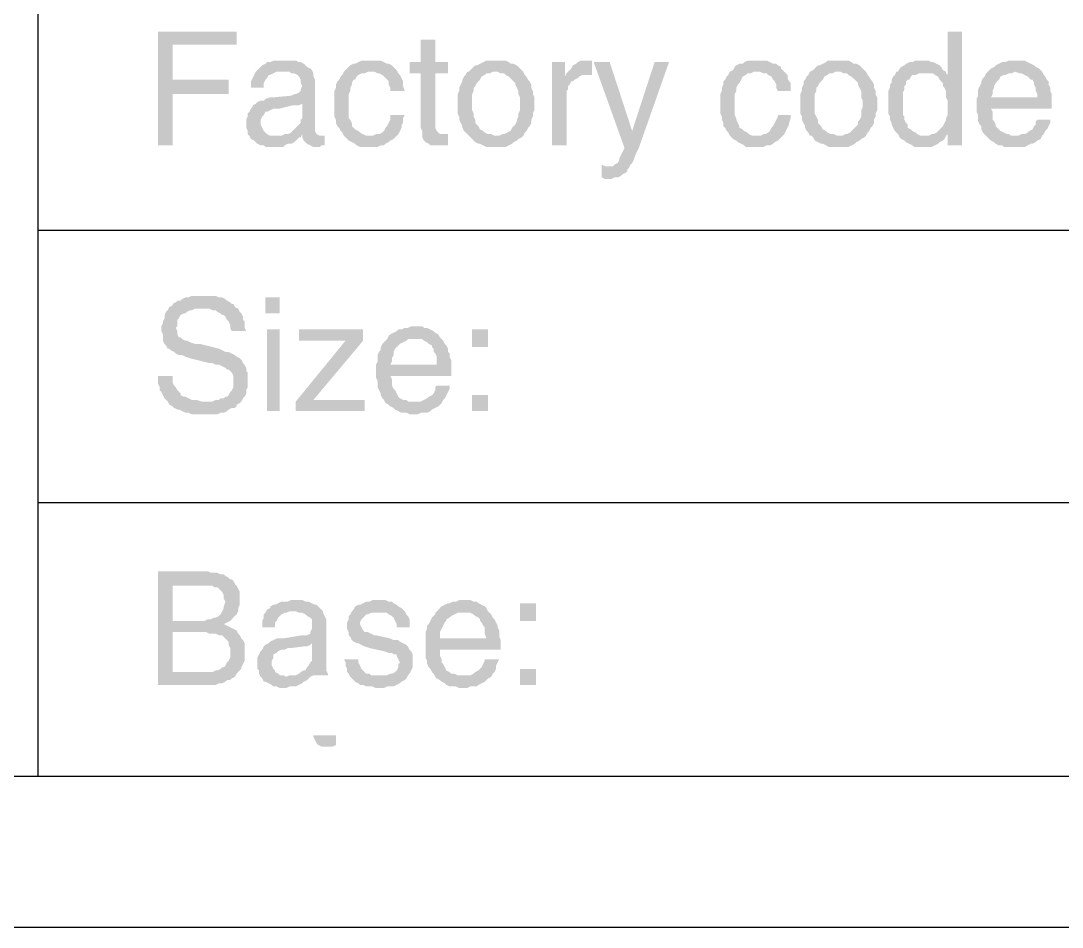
# Model space of a CAD drawing. Header units: inches. Extents: x 3613 to 8393, y -2205 to -794.
# Drawn here: x 3632.26 to 3661.61, y -1185.65 to -1160.09 of the extents above; entities that cross this region are included whole.
import ezdxf

# ---------------------------------------------------------------- set-up
doc = ezdxf.new("R2010")
doc.units = ezdxf.units.IN
doc.header["$MEASUREMENT"] = 0

msp = doc.modelspace()

# ---------------------------------------------------------------- hatches: boundary and pattern name
at = {"transparency": 33554559}
for points in [[(3638.342, -1160.4), (3636.13, -1160.4), (3636.13, -1163.604), (3636.536, -1163.604), (3636.536, -1162.16), (3638.116, -1162.16), (3638.116, -1161.754), (3636.536, -1161.754), (3636.536, -1160.761), (3638.342, -1160.761), (3638.342, -1160.581)], [(3643.938, -1160.626), (3643.532, -1160.626), (3643.532, -1161.258), (3643.216, -1161.258), (3643.216, -1161.573), (3643.532, -1161.573), (3643.532, -1163.108), (3643.577, -1163.198), (3643.577, -1163.379), (3643.622, -1163.469), (3643.667, -1163.514), (3643.667, -1163.514), (3643.757, -1163.559), (3643.803, -1163.604), (3644.299, -1163.604), (3644.299, -1163.288), (3644.073, -1163.288), (3644.028, -1163.243), (3643.983, -1163.198), (3643.938, -1163.108), (3643.938, -1161.573), (3644.299, -1161.573), (3644.299, -1161.258), (3643.938, -1161.258)], [(3658.786, -1160.4), (3658.38, -1160.4), (3658.38, -1161.619), (3658.019, -1161.619), (3658.109, -1161.664), (3658.155, -1161.754), (3658.2, -1161.799), (3658.245, -1161.844), (3658.245, -1161.935), (3658.29, -1161.98), (3658.335, -1162.07), (3658.335, -1162.25), (3658.38, -1162.341), (3658.38, -1162.747), (3658.335, -1162.837), (3658.335, -1162.882), (3658.29, -1162.973), (3658.245, -1163.063), (3658.2, -1163.108), (3658.2, -1163.108), (3658.109, -1163.198), (3658.064, -1163.243), (3657.974, -1163.288), (3658.38, -1163.288), (3658.38, -1163.604), (3658.786, -1163.604)], [(3639.696, -1161.212), (3639.38, -1161.212), (3639.289, -1161.258), (3639.199, -1161.258), (3639.154, -1161.303), (3639.064, -1161.348), (3639.019, -1161.393), (3638.973, -1161.438), (3638.928, -1161.483), (3638.883, -1161.528), (3638.838, -1161.619), (3638.793, -1161.709), (3638.748, -1161.799), (3638.748, -1161.98), (3639.109, -1161.98), (3639.109, -1161.844), (3639.154, -1161.754), (3639.199, -1161.709), (3639.244, -1161.619), (3639.289, -1161.619), (3639.38, -1161.573), (3639.47, -1161.528), (3639.65, -1161.528), (3640.463, -1161.483), (3640.418, -1161.438), (3640.327, -1161.393), (3640.282, -1161.348), (3640.237, -1161.303), (3640.147, -1161.258), (3640.102, -1161.258), (3640.011, -1161.212), (3639.786, -1161.212)], [(3642.133, -1161.212), (3641.862, -1161.212), (3641.772, -1161.258), (3641.681, -1161.303), (3641.636, -1161.303), (3641.546, -1161.348), (3641.501, -1161.393), (3641.411, -1161.483), (3641.365, -1161.528), (3642.223, -1161.528), (3642.313, -1161.573), (3642.358, -1161.573), (3642.449, -1161.619), (3642.494, -1161.664), (3642.584, -1161.754), (3642.629, -1161.799), (3642.629, -1161.889), (3642.674, -1161.98), (3642.674, -1162.07), (3643.08, -1162.07), (3643.035, -1161.935), (3643.035, -1161.799), (3642.99, -1161.709), (3642.945, -1161.619), (3642.9, -1161.573), (3642.855, -1161.483), (3642.81, -1161.438), (3642.765, -1161.393), (3642.719, -1161.348), (3642.629, -1161.303), (3642.584, -1161.303), (3642.494, -1161.258), (3642.403, -1161.212), (3642.223, -1161.212)], [(3645.653, -1161.212), (3645.382, -1161.212), (3645.292, -1161.258), (3645.202, -1161.303), (3645.111, -1161.348), (3645.066, -1161.348), (3644.976, -1161.438), (3644.931, -1161.483), (3644.886, -1161.528), (3644.841, -1161.528), (3644.795, -1161.619), (3644.75, -1161.664), (3644.705, -1161.754), (3644.705, -1161.799), (3644.66, -1161.889), (3644.615, -1161.98), (3644.615, -1162.07), (3644.57, -1162.16), (3644.57, -1162.431), (3644.57, -1162.702), (3644.615, -1162.792), (3644.615, -1162.882), (3644.66, -1162.973), (3644.705, -1163.063), (3644.705, -1163.108), (3644.75, -1163.198), (3644.795, -1163.243), (3644.886, -1163.334), (3645.653, -1163.334), (3645.608, -1163.334), (3645.518, -1163.288), (3645.427, -1163.288), (3645.337, -1163.243), (3645.292, -1163.198), (3645.202, -1163.153), (3645.157, -1163.063), (3645.111, -1163.018), (3645.066, -1162.973), (3645.066, -1162.882), (3645.021, -1162.792), (3645.021, -1162.702), (3644.976, -1162.611), (3644.976, -1162.16), (3645.021, -1162.07), (3645.021, -1161.98), (3645.066, -1161.935), (3645.111, -1161.844), (3645.157, -1161.799), (3645.202, -1161.754), (3645.247, -1161.664), (3645.337, -1161.619), (3645.382, -1161.573), (3645.472, -1161.573), (3645.563, -1161.528), (3646.42, -1161.528), (3646.375, -1161.483), (3646.285, -1161.393), (3646.24, -1161.348), (3646.149, -1161.303), (3646.059, -1161.303), (3646.014, -1161.258), (3645.924, -1161.212), (3645.743, -1161.212)], [(3648.271, -1161.212), (3648.045, -1161.212), (3647.955, -1161.258), (3647.91, -1161.303), (3647.819, -1161.348), (3647.774, -1161.438), (3647.729, -1161.483), (3647.684, -1161.528), (3647.639, -1161.573), (3648.271, -1161.619), (3648.361, -1161.619), (3648.361, -1161.212), (3648.361, -1161.212)], [(3653.01, -1161.212), (3652.739, -1161.212), (3652.648, -1161.258), (3652.603, -1161.303), (3652.513, -1161.303), (3652.423, -1161.348), (3652.378, -1161.393), (3652.333, -1161.483), (3652.242, -1161.528), (3653.1, -1161.528), (3653.19, -1161.573), (3653.28, -1161.573), (3653.325, -1161.619), (3653.416, -1161.664), (3653.461, -1161.754), (3653.506, -1161.799), (3653.551, -1161.889), (3653.551, -1161.98), (3653.596, -1162.07), (3653.957, -1162.07), (3653.957, -1161.844), (3653.912, -1161.799), (3653.867, -1161.709), (3653.867, -1161.619), (3653.822, -1161.573), (3653.732, -1161.483), (3653.686, -1161.438), (3653.686, -1161.393), (3653.596, -1161.348), (3653.551, -1161.303), (3653.461, -1161.303), (3653.371, -1161.258), (3653.28, -1161.212), (3653.1, -1161.212)], [(3655.311, -1161.212), (3654.995, -1161.212), (3654.95, -1161.258), (3654.86, -1161.303), (3654.77, -1161.348), (3654.725, -1161.348), (3654.634, -1161.438), (3654.589, -1161.483), (3654.499, -1161.528), (3654.499, -1161.528), (3654.454, -1161.619), (3654.409, -1161.664), (3654.363, -1161.754), (3654.318, -1161.799), (3654.318, -1161.889), (3654.273, -1161.98), (3654.273, -1162.07), (3654.228, -1162.16), (3654.228, -1162.431), (3654.228, -1162.702), (3654.273, -1162.792), (3654.273, -1162.882), (3654.318, -1162.973), (3654.363, -1163.063), (3654.363, -1163.108), (3654.409, -1163.198), (3654.454, -1163.243), (3654.499, -1163.334), (3655.311, -1163.334), (3655.266, -1163.334), (3655.176, -1163.288), (3655.086, -1163.288), (3654.995, -1163.243), (3654.95, -1163.198), (3654.86, -1163.153), (3654.815, -1163.063), (3654.77, -1163.018), (3654.725, -1162.973), (3654.725, -1162.882), (3654.679, -1162.792), (3654.634, -1162.702), (3654.634, -1162.16), (3654.679, -1162.07), (3654.679, -1161.98), (3654.725, -1161.935), (3654.77, -1161.844), (3654.815, -1161.799), (3654.86, -1161.754), (3654.905, -1161.664), (3654.995, -1161.619), (3655.04, -1161.573), (3655.131, -1161.573), (3655.221, -1161.528), (3656.078, -1161.528), (3656.033, -1161.483), (3655.943, -1161.393), (3655.898, -1161.348), (3655.808, -1161.303), (3655.717, -1161.303), (3655.672, -1161.258), (3655.582, -1161.212), (3655.402, -1161.212)], [(3657.658, -1161.212), (3657.478, -1161.212), (3657.387, -1161.258), (3657.297, -1161.258), (3657.207, -1161.303), (3657.162, -1161.348), (3657.071, -1161.393), (3657.026, -1161.438), (3656.981, -1161.528), (3656.936, -1161.528), (3657.748, -1161.573), (3657.974, -1161.573), (3658.019, -1161.619), (3658.38, -1161.619), (3658.335, -1161.573), (3658.335, -1161.528), (3658.245, -1161.483), (3658.2, -1161.393), (3658.155, -1161.348), (3658.064, -1161.303), (3657.974, -1161.258), (3657.929, -1161.258), (3657.839, -1161.212), (3657.748, -1161.212)], [(3660.321, -1161.212), (3660.095, -1161.212), (3660.005, -1161.258), (3659.915, -1161.258), (3659.824, -1161.303), (3659.734, -1161.348), (3659.689, -1161.393), (3659.599, -1161.438), (3659.554, -1161.483), (3659.509, -1161.528), (3660.276, -1161.528), (3660.411, -1161.573), (3660.456, -1161.573), (3660.547, -1161.619), (3660.637, -1161.664), (3660.682, -1161.709), (3660.727, -1161.754), (3660.772, -1161.754), (3660.817, -1161.844), (3660.817, -1161.889), (3660.863, -1161.98), (3660.863, -1162.07), (3660.908, -1162.16), (3660.908, -1162.25), (3659.599, -1162.25), (3659.193, -1162.296), (3659.193, -1162.657), (3659.238, -1162.747), (3659.238, -1162.927), (3659.283, -1163.018), (3659.328, -1163.063), (3659.328, -1163.153), (3659.373, -1163.243), (3659.418, -1163.288), (3659.463, -1163.334), (3660.276, -1163.334), (3660.186, -1163.334), (3660.095, -1163.288), (3660.05, -1163.288), (3659.96, -1163.243), (3659.87, -1163.198), (3659.824, -1163.153), (3659.779, -1163.108), (3659.734, -1163.063), (3659.734, -1163.018), (3659.689, -1162.927), (3659.644, -1162.882), (3659.644, -1162.657), (3659.599, -1162.566), (3661.314, -1162.566), (3661.314, -1162.16), (3661.269, -1162.07), (3661.269, -1161.98), (3661.224, -1161.889), (3661.224, -1161.799), (3661.178, -1161.754), (3661.133, -1161.664), (3661.088, -1161.619), (3661.043, -1161.528), (3660.998, -1161.483), (3660.953, -1161.438), (3660.863, -1161.393), (3660.817, -1161.348), (3660.727, -1161.303), (3660.637, -1161.258), (3660.547, -1161.212), (3660.411, -1161.212)], [(3640.463, -1161.483), (3639.65, -1161.528), (3639.831, -1161.528), (3639.876, -1161.573), (3639.966, -1161.573), (3640.057, -1161.619), (3640.102, -1161.664), (3640.147, -1161.754), (3640.147, -1161.844), (3640.192, -1161.935), (3640.192, -1161.935), (3640.147, -1162.025), (3640.147, -1162.07), (3640.102, -1162.115), (3640.011, -1162.16), (3639.966, -1162.16), (3639.876, -1162.205), (3639.38, -1162.25), (3639.289, -1162.25), (3639.154, -1162.296), (3639.109, -1162.341), (3639.019, -1162.341), (3638.928, -1162.386), (3640.192, -1162.431), (3640.192, -1162.837), (3640.192, -1162.837), (3640.147, -1162.882), (3640.147, -1162.973), (3640.102, -1163.018), (3640.011, -1163.108), (3639.966, -1163.153), (3639.921, -1163.198), (3639.876, -1163.243), (3639.786, -1163.288), (3639.696, -1163.288), (3639.605, -1163.334), (3638.703, -1163.334), (3638.748, -1163.424), (3638.838, -1163.469), (3638.883, -1163.514), (3638.928, -1163.559), (3639.019, -1163.604), (3639.109, -1163.604), (3639.154, -1163.65), (3639.65, -1163.65), (3639.696, -1163.604), (3639.786, -1163.559), (3639.876, -1163.559), (3639.966, -1163.514), (3640.011, -1163.469), (3640.102, -1163.379), (3640.147, -1163.379), (3640.192, -1163.288), (3640.598, -1163.288), (3640.553, -1163.198), (3640.553, -1161.754), (3640.508, -1161.664), (3640.508, -1161.573)], [(3647.594, -1161.258), (3647.233, -1161.258), (3647.233, -1163.604), (3647.639, -1163.604), (3647.639, -1162.07), (3647.684, -1162.025), (3647.684, -1161.935), (3647.729, -1161.889), (3647.774, -1161.799), (3647.819, -1161.799), (3647.864, -1161.754), (3647.955, -1161.709), (3647.594, -1161.664)], [(3648.857, -1161.258), (3648.406, -1161.258), (3649.264, -1163.65), (3649.489, -1163.198)], [(3650.527, -1161.258), (3650.121, -1161.258), (3649.489, -1163.198), (3649.264, -1163.65), (3649.264, -1163.695), (3649.264, -1163.695), (3649.218, -1163.785), (3649.173, -1163.875), (3649.128, -1163.965), (3649.128, -1164.011), (3649.083, -1164.101), (3648.993, -1164.146), (3648.948, -1164.191), (3648.857, -1164.191), (3649.399, -1164.236), (3649.444, -1164.146), (3649.489, -1164.101), (3649.534, -1164.011), (3649.579, -1163.875), (3649.625, -1163.785), (3649.67, -1163.695)], [(3641.365, -1161.528), (3641.32, -1161.619), (3641.275, -1161.664), (3641.23, -1161.754), (3641.185, -1161.799), (3641.14, -1161.889), (3641.14, -1161.98), (3641.095, -1162.07), (3641.095, -1162.792), (3641.14, -1162.882), (3641.14, -1162.973), (3641.185, -1163.063), (3641.23, -1163.108), (3641.275, -1163.198), (3641.32, -1163.243), (3641.365, -1163.334), (3642.088, -1163.334), (3641.997, -1163.334), (3641.907, -1163.288), (3641.817, -1163.243), (3641.772, -1163.198), (3641.681, -1163.153), (3641.636, -1163.108), (3641.591, -1163.063), (3641.591, -1162.973), (3641.546, -1162.882), (3641.501, -1162.837), (3641.501, -1162.16), (3641.546, -1162.07), (3641.546, -1161.98), (3641.591, -1161.889), (3641.591, -1161.844), (3641.636, -1161.754), (3641.681, -1161.754), (3641.726, -1161.664), (3641.772, -1161.619), (3641.862, -1161.573), (3641.952, -1161.573), (3642.042, -1161.528), (3642.133, -1161.528)], [(3646.42, -1161.528), (3645.653, -1161.528), (3645.698, -1161.528), (3645.788, -1161.573), (3645.879, -1161.573), (3645.924, -1161.619), (3646.014, -1161.664), (3646.059, -1161.709), (3646.149, -1161.799), (3646.195, -1161.844), (3646.195, -1161.889), (3646.24, -1161.98), (3646.285, -1162.07), (3646.285, -1162.16), (3646.33, -1162.25), (3646.33, -1162.611), (3646.285, -1162.702), (3646.285, -1162.792), (3646.24, -1162.882), (3646.24, -1162.927), (3646.195, -1163.018), (3646.149, -1163.063), (3646.104, -1163.108), (3646.059, -1163.198), (3645.969, -1163.243), (3645.879, -1163.288), (3645.833, -1163.288), (3645.743, -1163.334), (3644.886, -1163.334), (3644.931, -1163.379), (3645.021, -1163.469), (3645.066, -1163.514), (3645.157, -1163.559), (3645.202, -1163.559), (3645.292, -1163.604), (3645.382, -1163.65), (3645.924, -1163.65), (3646.014, -1163.604), (3646.104, -1163.559), (3646.149, -1163.514), (3646.24, -1163.469), (3646.285, -1163.424), (3646.375, -1163.379), (3646.42, -1163.334), (3646.42, -1163.334), (3646.465, -1163.243), (3646.51, -1163.198), (3646.556, -1163.108), (3646.601, -1163.063), (3646.646, -1162.973), (3646.646, -1162.882), (3646.691, -1162.792), (3646.691, -1162.702), (3646.736, -1162.611), (3646.736, -1162.431), (3646.736, -1162.25), (3646.691, -1162.16), (3646.691, -1162.07), (3646.646, -1161.98), (3646.646, -1161.889), (3646.601, -1161.799), (3646.556, -1161.754), (3646.51, -1161.664), (3646.465, -1161.619)], [(3647.639, -1161.573), (3647.594, -1161.664), (3647.955, -1161.709), (3648, -1161.664), (3648.09, -1161.619), (3648.271, -1161.619)], [(3652.242, -1161.528), (3652.197, -1161.619), (3652.152, -1161.664), (3652.107, -1161.754), (3652.062, -1161.799), (3652.062, -1161.889), (3652.017, -1161.98), (3652.017, -1162.07), (3651.971, -1162.16), (3651.971, -1162.702), (3652.017, -1162.792), (3652.017, -1162.882), (3652.062, -1162.973), (3652.062, -1163.063), (3652.107, -1163.108), (3652.152, -1163.198), (3652.197, -1163.243), (3652.242, -1163.334), (3653.01, -1163.334), (3652.874, -1163.334), (3652.784, -1163.288), (3652.739, -1163.243), (3652.648, -1163.198), (3652.603, -1163.153), (3652.513, -1163.108), (3652.513, -1163.063), (3652.468, -1162.973), (3652.423, -1162.882), (3652.423, -1162.837), (3652.378, -1162.747), (3652.378, -1162.16), (3652.423, -1162.07), (3652.423, -1161.98), (3652.468, -1161.889), (3652.513, -1161.844), (3652.558, -1161.754), (3652.558, -1161.754), (3652.603, -1161.664), (3652.694, -1161.619), (3652.739, -1161.573), (3652.829, -1161.573), (3652.919, -1161.528), (3653.01, -1161.528)], [(3656.078, -1161.528), (3655.311, -1161.528), (3655.356, -1161.528), (3655.447, -1161.573), (3655.537, -1161.573), (3655.582, -1161.619), (3655.672, -1161.664), (3655.717, -1161.709), (3655.808, -1161.799), (3655.853, -1161.844), (3655.853, -1161.889), (3655.898, -1161.98), (3655.943, -1162.07), (3655.943, -1162.25), (3655.988, -1162.341), (3655.988, -1162.521), (3655.943, -1162.611), (3655.943, -1162.792), (3655.898, -1162.882), (3655.853, -1162.927), (3655.853, -1163.018), (3655.808, -1163.063), (3655.763, -1163.108), (3655.672, -1163.198), (3655.627, -1163.243), (3655.537, -1163.288), (3655.492, -1163.288), (3655.402, -1163.334), (3654.544, -1163.334), (3654.589, -1163.379), (3654.634, -1163.469), (3654.725, -1163.514), (3654.815, -1163.559), (3654.86, -1163.559), (3654.95, -1163.604), (3655.04, -1163.65), (3655.582, -1163.65), (3655.672, -1163.604), (3655.763, -1163.559), (3655.808, -1163.514), (3655.898, -1163.469), (3655.943, -1163.424), (3656.033, -1163.379), (3656.078, -1163.334), (3656.078, -1163.334), (3656.124, -1163.243), (3656.169, -1163.198), (3656.214, -1163.108), (3656.259, -1163.063), (3656.304, -1162.973), (3656.304, -1162.882), (3656.349, -1162.792), (3656.349, -1162.702), (3656.394, -1162.611), (3656.394, -1162.431), (3656.394, -1162.25), (3656.349, -1162.16), (3656.349, -1162.07), (3656.304, -1161.98), (3656.304, -1161.889), (3656.259, -1161.799), (3656.214, -1161.754), (3656.169, -1161.664), (3656.124, -1161.619)], [(3656.936, -1161.528), (3656.891, -1161.619), (3656.846, -1161.664), (3656.801, -1161.754), (3656.801, -1161.844), (3656.755, -1161.889), (3656.755, -1161.98), (3656.71, -1162.07), (3656.71, -1162.702), (3656.755, -1162.792), (3656.755, -1162.882), (3656.801, -1162.973), (3656.801, -1163.018), (3656.846, -1163.108), (3656.891, -1163.198), (3656.936, -1163.243), (3656.981, -1163.288), (3657.026, -1163.379), (3657.071, -1163.424), (3657.162, -1163.469), (3657.207, -1163.514), (3657.297, -1163.559), (3657.387, -1163.604), (3657.432, -1163.65), (3657.929, -1163.65), (3658.019, -1163.604), (3658.109, -1163.559), (3658.155, -1163.514), (3658.245, -1163.469), (3658.29, -1163.424), (3658.335, -1163.334), (3657.613, -1163.334), (3657.523, -1163.288), (3657.478, -1163.243), (3657.387, -1163.198), (3657.342, -1163.153), (3657.252, -1163.108), (3657.252, -1163.018), (3657.207, -1162.973), (3657.162, -1162.882), (3657.162, -1162.792), (3657.117, -1162.747), (3657.117, -1162.115), (3657.162, -1162.025), (3657.162, -1161.935), (3657.207, -1161.889), (3657.207, -1161.799), (3657.252, -1161.754), (3657.297, -1161.754), (3657.342, -1161.664), (3657.387, -1161.619), (3657.478, -1161.619), (3657.568, -1161.573), (3657.748, -1161.573)], [(3659.509, -1161.528), (3659.463, -1161.573), (3659.418, -1161.664), (3659.373, -1161.709), (3659.328, -1161.799), (3659.328, -1161.844), (3659.283, -1161.935), (3659.238, -1162.025), (3659.238, -1162.205), (3659.193, -1162.296), (3659.599, -1162.25), (3659.644, -1162.16), (3659.644, -1162.07), (3659.689, -1161.98), (3659.689, -1161.935), (3659.734, -1161.844), (3659.779, -1161.799), (3659.824, -1161.754), (3659.87, -1161.664), (3659.96, -1161.619), (3660.005, -1161.619), (3660.095, -1161.573), (3660.186, -1161.573), (3660.276, -1161.528)], [(3638.928, -1162.386), (3638.883, -1162.431), (3638.793, -1162.476), (3638.793, -1162.521), (3638.748, -1162.566), (3638.703, -1162.657), (3638.657, -1162.702), (3638.657, -1162.792), (3638.612, -1162.882), (3638.612, -1163.108), (3638.657, -1163.198), (3638.657, -1163.288), (3638.703, -1163.334), (3639.425, -1163.334), (3639.289, -1163.334), (3639.199, -1163.288), (3639.154, -1163.243), (3639.109, -1163.198), (3639.064, -1163.108), (3639.019, -1163.018), (3639.019, -1162.882), (3639.064, -1162.792), (3639.109, -1162.747), (3639.154, -1162.657), (3639.199, -1162.657), (3639.289, -1162.611), (3639.38, -1162.566), (3639.56, -1162.566), (3639.921, -1162.476), (3640.102, -1162.476), (3640.192, -1162.431)], [(3643.08, -1162.747), (3642.674, -1162.747), (3642.674, -1162.882), (3642.629, -1162.973), (3642.584, -1163.063), (3642.539, -1163.108), (3642.494, -1163.198), (3642.449, -1163.243), (3642.358, -1163.288), (3642.268, -1163.288), (3642.178, -1163.334), (3641.365, -1163.334), (3641.411, -1163.379), (3641.456, -1163.424), (3641.501, -1163.469), (3641.591, -1163.514), (3641.681, -1163.559), (3641.726, -1163.604), (3641.817, -1163.65), (3642.313, -1163.65), (3642.403, -1163.604), (3642.494, -1163.604), (3642.539, -1163.559), (3642.629, -1163.514), (3642.674, -1163.469), (3642.765, -1163.424), (3642.81, -1163.379), (3642.855, -1163.334), (3642.9, -1163.288), (3642.945, -1163.198), (3642.99, -1163.108), (3642.99, -1163.018), (3643.035, -1162.973), (3643.035, -1162.837)], [(3653.957, -1162.747), (3653.596, -1162.747), (3653.596, -1162.792), (3653.551, -1162.882), (3653.506, -1162.973), (3653.461, -1163.063), (3653.416, -1163.108), (3653.371, -1163.198), (3653.325, -1163.243), (3653.235, -1163.288), (3653.19, -1163.288), (3653.1, -1163.334), (3652.242, -1163.334), (3652.287, -1163.379), (3652.333, -1163.424), (3652.423, -1163.469), (3652.468, -1163.514), (3652.558, -1163.559), (3652.648, -1163.604), (3652.694, -1163.65), (3653.19, -1163.65), (3653.28, -1163.604), (3653.371, -1163.604), (3653.461, -1163.559), (3653.506, -1163.514), (3653.596, -1163.469), (3653.641, -1163.424), (3653.686, -1163.379), (3653.732, -1163.334), (3653.777, -1163.288), (3653.822, -1163.198), (3653.867, -1163.108), (3653.912, -1163.018), (3653.912, -1162.973), (3653.957, -1162.837)], [(3661.269, -1162.882), (3660.908, -1162.882), (3660.863, -1162.927), (3660.863, -1163.018), (3660.817, -1163.063), (3660.772, -1163.153), (3660.682, -1163.198), (3660.637, -1163.243), (3660.547, -1163.288), (3660.456, -1163.288), (3660.366, -1163.334), (3659.463, -1163.334), (3659.554, -1163.424), (3659.599, -1163.469), (3659.689, -1163.514), (3659.734, -1163.559), (3659.824, -1163.604), (3659.915, -1163.604), (3659.96, -1163.65), (3660.547, -1163.65), (3660.637, -1163.604), (3660.727, -1163.559), (3660.772, -1163.559), (3660.863, -1163.514), (3660.908, -1163.469), (3660.998, -1163.424), (3661.043, -1163.334), (3661.088, -1163.288), (3661.133, -1163.198), (3661.178, -1163.153), (3661.224, -1163.063), (3661.269, -1162.973)], [(3640.598, -1163.288), (3640.192, -1163.288), (3640.192, -1163.379), (3640.688, -1163.334), (3640.688, -1163.334)], [(3640.824, -1163.334), (3640.688, -1163.334), (3640.192, -1163.379), (3640.237, -1163.469), (3640.282, -1163.514), (3640.282, -1163.514), (3640.327, -1163.559), (3640.418, -1163.604), (3640.508, -1163.65), (3640.688, -1163.65), (3640.734, -1163.604), (3640.824, -1163.604)], [(3657.974, -1163.288), (3657.929, -1163.288), (3657.839, -1163.334), (3657.748, -1163.334), (3658.335, -1163.334), (3658.38, -1163.288)], [(3648.632, -1164.146), (3648.632, -1164.507), (3648.632, -1164.507), (3648.722, -1164.552), (3648.902, -1164.552), (3648.993, -1164.507), (3649.083, -1164.507), (3649.173, -1164.462), (3649.218, -1164.417), (3649.309, -1164.372), (3649.354, -1164.327), (3649.354, -1164.281), (3649.399, -1164.236), (3648.857, -1164.191), (3648.722, -1164.191)], [(3637.394, -1167.847), (3637.078, -1167.847), (3636.988, -1167.892), (3636.897, -1167.892), (3636.807, -1167.937), (3636.762, -1167.982), (3636.672, -1167.982), (3636.627, -1168.027), (3636.536, -1168.072), (3636.536, -1168.118), (3636.446, -1168.163), (3637.394, -1168.208), (3637.574, -1168.208), (3637.665, -1168.253), (3637.755, -1168.253), (3637.8, -1168.298), (3637.89, -1168.343), (3637.935, -1168.388), (3637.98, -1168.388), (3638.026, -1168.434), (3638.071, -1168.524), (3638.116, -1168.569), (3638.161, -1168.659), (3638.161, -1168.749), (3638.206, -1168.84), (3638.612, -1168.84), (3638.567, -1168.749), (3638.567, -1168.569), (3638.522, -1168.524), (3638.522, -1168.434), (3638.477, -1168.343), (3638.432, -1168.298), (3638.387, -1168.208), (3638.296, -1168.163), (3638.251, -1168.072), (3638.206, -1168.072), (3638.161, -1168.027), (3638.071, -1167.982), (3638.026, -1167.937), (3637.935, -1167.892), (3637.845, -1167.892), (3637.755, -1167.847), (3637.484, -1167.847)], [(3639.56, -1168.343), (3639.56, -1167.892), (3639.154, -1167.892), (3639.154, -1168.343)], [(3636.446, -1168.163), (3636.401, -1168.253), (3636.356, -1168.298), (3636.311, -1168.388), (3636.311, -1168.479), (3636.265, -1168.569), (3636.265, -1168.614), (3636.22, -1168.704), (3636.22, -1168.84), (3636.22, -1168.84), (3636.265, -1168.93), (3636.265, -1169.111), (3636.311, -1169.201), (3636.356, -1169.246), (3636.401, -1169.336), (3636.446, -1169.336), (3636.491, -1169.381), (3636.581, -1169.426), (3636.627, -1169.472), (3636.717, -1169.517), (3636.807, -1169.517), (3636.897, -1169.562), (3637.033, -1169.607), (3637.574, -1169.742), (3637.665, -1169.742), (3637.755, -1169.787), (3637.845, -1169.787), (3637.935, -1169.833), (3638.026, -1169.878), (3638.071, -1169.923), (3638.116, -1169.923), (3638.161, -1169.968), (3638.206, -1170.013), (3638.251, -1170.103), (3638.251, -1170.419), (3638.206, -1170.51), (3638.161, -1170.555), (3638.116, -1170.645), (3638.071, -1170.69), (3638.026, -1170.69), (3637.98, -1170.735), (3637.89, -1170.735), (3637.845, -1170.78), (3637.755, -1170.78), (3637.665, -1170.826), (3636.401, -1170.826), (3636.446, -1170.916), (3636.536, -1170.961), (3636.581, -1171.006), (3636.672, -1171.051), (3636.717, -1171.051), (3636.807, -1171.096), (3636.897, -1171.141), (3636.988, -1171.141), (3637.078, -1171.187), (3637.8, -1171.187), (3637.89, -1171.141), (3637.98, -1171.141), (3638.071, -1171.096), (3638.116, -1171.051), (3638.206, -1171.006), (3638.296, -1171.006), (3638.342, -1170.961), (3638.342, -1170.916), (3638.432, -1170.871), (3638.477, -1170.826), (3638.522, -1170.735), (3638.567, -1170.69), (3638.612, -1170.6), (3638.612, -1170.51), (3638.657, -1170.419), (3638.657, -1170.239), (3638.657, -1170.013), (3638.612, -1169.968), (3638.612, -1169.878), (3638.567, -1169.787), (3638.522, -1169.742), (3638.477, -1169.652), (3638.477, -1169.652), (3638.432, -1169.607), (3638.342, -1169.562), (3638.296, -1169.517), (3638.206, -1169.472), (3638.116, -1169.426), (3638.026, -1169.426), (3637.935, -1169.381), (3637.845, -1169.336), (3637.304, -1169.201), (3637.168, -1169.201), (3637.033, -1169.156), (3636.942, -1169.111), (3636.897, -1169.111), (3636.807, -1169.065), (3636.762, -1169.02), (3636.717, -1169.02), (3636.672, -1168.93), (3636.672, -1168.84), (3636.627, -1168.749), (3636.672, -1168.704), (3636.672, -1168.524), (3636.717, -1168.479), (3636.762, -1168.388), (3636.852, -1168.343), (3636.897, -1168.343), (3636.942, -1168.298), (3637.033, -1168.253), (3637.078, -1168.253), (3637.168, -1168.208), (3637.394, -1168.208)], [(3639.56, -1171.096), (3639.56, -1168.795), (3639.199, -1168.795), (3639.199, -1171.096)], [(3641.907, -1168.795), (3640.102, -1168.795), (3640.102, -1169.111), (3641.411, -1169.111), (3640.011, -1170.826), (3640.011, -1171.096), (3641.952, -1171.096), (3641.952, -1170.78), (3640.508, -1170.78), (3641.907, -1169.111), (3641.907, -1168.93)], [(3643.396, -1168.704), (3643.261, -1168.704), (3643.171, -1168.749), (3643.08, -1168.749), (3642.99, -1168.795), (3642.9, -1168.795), (3642.855, -1168.84), (3642.765, -1168.885), (3642.674, -1168.93), (3642.629, -1168.975), (3642.584, -1169.065), (3643.577, -1169.065), (3643.622, -1169.111), (3643.712, -1169.156), (3643.757, -1169.201), (3643.848, -1169.246), (3643.848, -1169.291), (3643.893, -1169.336), (3643.893, -1169.426), (3643.938, -1169.472), (3643.983, -1169.562), (3643.983, -1169.787), (3642.268, -1169.787), (3642.268, -1170.149), (3642.313, -1170.239), (3642.313, -1170.419), (3642.358, -1170.51), (3642.403, -1170.6), (3642.403, -1170.645), (3642.449, -1170.735), (3642.494, -1170.78), (3642.539, -1170.871), (3643.351, -1170.826), (3643.171, -1170.826), (3643.126, -1170.78), (3643.035, -1170.78), (3642.945, -1170.735), (3642.9, -1170.69), (3642.855, -1170.6), (3642.855, -1170.6), (3642.81, -1170.51), (3642.765, -1170.464), (3642.719, -1170.374), (3642.719, -1170.194), (3642.674, -1170.103), (3644.389, -1170.103), (3644.389, -1169.652), (3644.344, -1169.562), (3644.344, -1169.472), (3644.299, -1169.426), (3644.299, -1169.336), (3644.254, -1169.246), (3644.209, -1169.201), (3644.164, -1169.111), (3644.118, -1169.065), (3644.073, -1169.02), (3644.028, -1168.93), (3643.938, -1168.885), (3643.893, -1168.84), (3643.803, -1168.795), (3643.712, -1168.749), (3643.622, -1168.749), (3643.577, -1168.704), (3643.487, -1168.704)], [(3645.427, -1169.291), (3645.427, -1168.795), (3644.976, -1168.795), (3644.976, -1169.291)], [(3642.584, -1169.065), (3642.539, -1169.111), (3642.494, -1169.156), (3642.449, -1169.201), (3642.403, -1169.291), (3642.403, -1169.381), (3642.358, -1169.426), (3642.313, -1169.517), (3642.313, -1169.697), (3642.268, -1169.787), (3642.674, -1169.787), (3642.719, -1169.697), (3642.719, -1169.607), (3642.765, -1169.517), (3642.765, -1169.426), (3642.81, -1169.336), (3642.855, -1169.291), (3642.9, -1169.246), (3642.945, -1169.201), (3643.035, -1169.156), (3643.126, -1169.111), (3643.171, -1169.065), (3643.351, -1169.065)], [(3636.536, -1170.103), (3636.13, -1170.103), (3636.13, -1170.329), (3636.175, -1170.419), (3636.175, -1170.51), (3636.22, -1170.555), (3636.265, -1170.645), (3636.311, -1170.735), (3636.356, -1170.78), (3636.401, -1170.826), (3637.439, -1170.826), (3637.349, -1170.826), (3637.213, -1170.78), (3637.078, -1170.78), (3636.988, -1170.735), (3636.897, -1170.69), (3636.852, -1170.69), (3636.762, -1170.645), (3636.762, -1170.6), (3636.717, -1170.555), (3636.672, -1170.51), (3636.627, -1170.419), (3636.581, -1170.374), (3636.536, -1170.284), (3636.536, -1170.194)], [(3644.344, -1170.374), (3643.983, -1170.374), (3643.938, -1170.419), (3643.938, -1170.51), (3643.893, -1170.6), (3643.848, -1170.645), (3643.757, -1170.69), (3643.712, -1170.735), (3643.622, -1170.78), (3643.532, -1170.826), (3643.351, -1170.826), (3642.539, -1170.871), (3642.539, -1170.871), (3642.629, -1170.916), (3642.674, -1170.961), (3642.765, -1171.006), (3642.81, -1171.051), (3642.9, -1171.096), (3642.99, -1171.141), (3643.126, -1171.141), (3643.216, -1171.187), (3643.441, -1171.187), (3643.532, -1171.141), (3643.712, -1171.141), (3643.803, -1171.096), (3643.848, -1171.051), (3643.938, -1171.006), (3644.028, -1170.961), (3644.073, -1170.916), (3644.118, -1170.871), (3644.164, -1170.78), (3644.209, -1170.735), (3644.254, -1170.645), (3644.299, -1170.555), (3644.344, -1170.464)], [(3645.427, -1171.096), (3645.427, -1170.645), (3644.976, -1170.645), (3644.976, -1171.096)], [(3637.529, -1175.61), (3636.13, -1175.61), (3636.13, -1178.814), (3637.755, -1178.814), (3637.845, -1178.769), (3637.935, -1178.769), (3638.026, -1178.724), (3638.071, -1178.679), (3638.161, -1178.679), (3638.206, -1178.633), (3638.296, -1178.588), (3638.296, -1178.588), (3638.342, -1178.498), (3636.536, -1178.453), (3636.536, -1177.325), (3637.394, -1177.325), (3638.342, -1177.279), (3638.251, -1177.234), (3638.251, -1177.234), (3638.161, -1177.189), (3638.071, -1177.144), (3637.98, -1177.099), (3638.071, -1177.054), (3638.161, -1177.009), (3636.536, -1177.009), (3636.536, -1176.016), (3637.394, -1176.016), (3638.296, -1175.971), (3638.251, -1175.88), (3638.206, -1175.835), (3638.161, -1175.835), (3638.116, -1175.79), (3638.026, -1175.745), (3637.98, -1175.7), (3637.89, -1175.7), (3637.8, -1175.655), (3637.619, -1175.655)], [(3638.296, -1175.971), (3637.394, -1176.016), (3637.665, -1176.016), (3637.71, -1176.061), (3637.8, -1176.061), (3637.845, -1176.106), (3637.89, -1176.151), (3637.935, -1176.196), (3637.98, -1176.287), (3637.98, -1176.377), (3638.026, -1176.467), (3638.026, -1176.467), (3637.98, -1176.602), (3637.98, -1176.648), (3637.935, -1176.738), (3637.89, -1176.828), (3637.845, -1176.873), (3637.845, -1176.873), (3637.755, -1176.918), (3637.71, -1176.918), (3637.619, -1176.964), (3637.529, -1176.964), (3637.439, -1177.009), (3636.536, -1177.009), (3638.161, -1177.009), (3638.251, -1176.918), (3638.296, -1176.873), (3638.342, -1176.828), (3638.387, -1176.738), (3638.387, -1176.648), (3638.432, -1176.557), (3638.432, -1176.377), (3638.432, -1176.196), (3638.387, -1176.106), (3638.342, -1176.016)], [(3640.011, -1176.422), (3639.876, -1176.422), (3639.786, -1176.467), (3639.605, -1176.467), (3639.515, -1176.512), (3639.425, -1176.557), (3639.38, -1176.557), (3639.289, -1176.602), (3639.289, -1176.648), (3639.199, -1176.693), (3639.154, -1176.783), (3639.109, -1176.828), (3639.109, -1176.918), (3639.064, -1177.009), (3639.064, -1177.189), (3639.425, -1177.189), (3639.425, -1177.054), (3639.47, -1177.009), (3639.515, -1176.918), (3639.56, -1176.873), (3639.605, -1176.828), (3639.696, -1176.783), (3639.741, -1176.783), (3639.831, -1176.738), (3640.779, -1176.738), (3640.688, -1176.648), (3640.643, -1176.602), (3640.598, -1176.557), (3640.553, -1176.557), (3640.463, -1176.512), (3640.373, -1176.467), (3640.282, -1176.467), (3640.192, -1176.422), (3640.102, -1176.422)], [(3642.313, -1176.422), (3642.178, -1176.422), (3642.088, -1176.467), (3641.997, -1176.467), (3641.907, -1176.512), (3641.817, -1176.557), (3641.772, -1176.557), (3641.681, -1176.602), (3641.636, -1176.693), (3641.591, -1176.738), (3641.546, -1176.828), (3641.501, -1176.873), (3641.501, -1176.964), (3641.456, -1177.054), (3641.456, -1177.234), (3641.501, -1177.325), (3641.501, -1177.415), (3641.546, -1177.46), (3641.591, -1177.55), (3641.636, -1177.595), (3641.726, -1177.64), (3641.772, -1177.64), (3641.862, -1177.686), (3641.952, -1177.731), (3642.088, -1177.776), (3642.494, -1177.866), (3642.494, -1177.866), (3642.629, -1177.911), (3642.719, -1177.911), (3642.765, -1177.956), (3642.855, -1177.956), (3642.855, -1178.002), (3642.9, -1178.092), (3642.945, -1178.182), (3642.9, -1178.227), (3642.9, -1178.317), (3642.855, -1178.408), (3642.81, -1178.453), (3642.719, -1178.498), (3642.674, -1178.498), (3642.584, -1178.543), (3642.403, -1178.543), (3641.546, -1178.588), (3641.591, -1178.633), (3641.636, -1178.679), (3641.681, -1178.724), (3641.772, -1178.769), (3641.817, -1178.814), (3641.907, -1178.814), (3641.997, -1178.859), (3642.178, -1178.859), (3642.268, -1178.904), (3642.494, -1178.904), (3642.584, -1178.859), (3642.765, -1178.859), (3642.855, -1178.814), (3642.945, -1178.769), (3642.99, -1178.724), (3643.08, -1178.679), (3643.08, -1178.679), (3643.126, -1178.633), (3643.171, -1178.543), (3643.216, -1178.498), (3643.261, -1178.408), (3643.306, -1178.317), (3643.306, -1178.137), (3643.306, -1177.956), (3643.261, -1177.866), (3643.216, -1177.821), (3643.171, -1177.731), (3643.171, -1177.731), (3643.126, -1177.686), (3643.035, -1177.64), (3642.945, -1177.595), (3642.9, -1177.55), (3642.765, -1177.55), (3642.674, -1177.505), (3642.268, -1177.415), (3642.223, -1177.415), (3642.133, -1177.37), (3642.042, -1177.325), (3641.952, -1177.325), (3641.907, -1177.279), (3641.907, -1177.279), (3641.862, -1177.189), (3641.817, -1177.099), (3641.817, -1177.054), (3641.862, -1176.964), (3641.907, -1176.918), (3641.952, -1176.873), (3641.997, -1176.828), (3642.042, -1176.828), (3642.133, -1176.783), (3642.313, -1176.783), (3643.08, -1176.738), (3643.035, -1176.693), (3642.99, -1176.648), (3642.9, -1176.602), (3642.855, -1176.557), (3642.765, -1176.512), (3642.719, -1176.467), (3642.629, -1176.467), (3642.539, -1176.422), (3642.449, -1176.422)], [(3644.75, -1176.422), (3644.615, -1176.422), (3644.525, -1176.467), (3644.434, -1176.467), (3644.344, -1176.512), (3644.299, -1176.512), (3644.209, -1176.557), (3644.118, -1176.602), (3644.073, -1176.648), (3644.028, -1176.693), (3643.938, -1176.783), (3644.931, -1176.783), (3645.021, -1176.828), (3645.066, -1176.873), (3645.157, -1176.918), (3645.202, -1176.964), (3645.202, -1177.009), (3645.247, -1177.054), (3645.292, -1177.144), (3645.337, -1177.189), (3645.337, -1177.37), (3645.382, -1177.505), (3643.667, -1177.505), (3643.667, -1178.047), (3643.712, -1178.137), (3643.712, -1178.227), (3643.757, -1178.317), (3643.803, -1178.363), (3643.848, -1178.453), (3643.893, -1178.498), (3643.938, -1178.588), (3644.75, -1178.543), (3644.57, -1178.543), (3644.48, -1178.498), (3644.389, -1178.498), (3644.344, -1178.453), (3644.254, -1178.408), (3644.209, -1178.317), (3644.209, -1178.317), (3644.164, -1178.227), (3644.118, -1178.182), (3644.118, -1178.092), (3644.073, -1178.002), (3644.073, -1177.821), (3645.788, -1177.821), (3645.788, -1177.55), (3645.743, -1177.46), (3645.743, -1177.279), (3645.698, -1177.189), (3645.698, -1177.144), (3645.653, -1177.054), (3645.608, -1176.964), (3645.563, -1176.918), (3645.518, -1176.828), (3645.472, -1176.783), (3645.427, -1176.738), (3645.382, -1176.648), (3645.337, -1176.602), (3645.247, -1176.557), (3645.157, -1176.512), (3645.111, -1176.467), (3645.021, -1176.467), (3644.931, -1176.422), (3644.841, -1176.422)], [(3640.779, -1176.738), (3639.966, -1176.738), (3640.011, -1176.738), (3640.102, -1176.783), (3640.192, -1176.783), (3640.282, -1176.828), (3640.327, -1176.873), (3640.418, -1176.918), (3640.463, -1176.964), (3640.463, -1177.234), (3640.418, -1177.325), (3640.418, -1177.37), (3640.327, -1177.415), (3640.192, -1177.415), (3639.65, -1177.505), (3639.47, -1177.505), (3639.38, -1177.55), (3639.289, -1177.595), (3639.244, -1177.64), (3640.463, -1177.64), (3640.463, -1178.047), (3640.463, -1178.137), (3640.418, -1178.182), (3640.373, -1178.272), (3640.327, -1178.317), (3640.282, -1178.408), (3640.237, -1178.408), (3640.147, -1178.453), (3640.102, -1178.498), (3640.011, -1178.543), (3639.831, -1178.543), (3639.741, -1178.588), (3639.019, -1178.588), (3639.064, -1178.633), (3639.109, -1178.724), (3639.154, -1178.724), (3639.244, -1178.769), (3639.334, -1178.814), (3639.38, -1178.859), (3639.47, -1178.859), (3639.56, -1178.904), (3639.741, -1178.904), (3639.831, -1178.859), (3640.011, -1178.859), (3640.102, -1178.814), (3640.192, -1178.769), (3640.237, -1178.724), (3640.327, -1178.679), (3640.373, -1178.633), (3640.418, -1178.588), (3640.508, -1178.543), (3640.914, -1178.543), (3640.914, -1178.498), (3640.869, -1178.408), (3640.869, -1176.964), (3640.824, -1176.873), (3640.779, -1176.783)], [(3643.08, -1176.738), (3642.313, -1176.783), (3642.584, -1176.783), (3642.629, -1176.828), (3642.719, -1176.873), (3642.719, -1176.873), (3642.765, -1176.918), (3642.81, -1177.009), (3642.855, -1177.099), (3642.855, -1177.189), (3643.216, -1177.189), (3643.216, -1176.964), (3643.171, -1176.873), (3643.126, -1176.828)], [(3646.781, -1177.009), (3646.781, -1176.512), (3646.33, -1176.512), (3646.33, -1177.009)], [(3643.938, -1176.783), (3643.938, -1176.828), (3643.893, -1176.873), (3643.848, -1176.918), (3643.803, -1177.009), (3643.757, -1177.099), (3643.712, -1177.144), (3643.712, -1177.234), (3643.667, -1177.325), (3643.667, -1177.505), (3644.073, -1177.505), (3644.073, -1177.325), (3644.118, -1177.234), (3644.164, -1177.144), (3644.209, -1177.054), (3644.254, -1177.009), (3644.254, -1176.964), (3644.344, -1176.918), (3644.389, -1176.873), (3644.48, -1176.828), (3644.57, -1176.783), (3644.75, -1176.783)], [(3638.342, -1177.279), (3637.394, -1177.325), (3637.484, -1177.325), (3637.574, -1177.37), (3637.755, -1177.37), (3637.845, -1177.415), (3637.935, -1177.415), (3637.98, -1177.46), (3637.98, -1177.46), (3638.071, -1177.55), (3638.116, -1177.595), (3638.116, -1177.686), (3638.161, -1177.776), (3638.161, -1178.047), (3638.116, -1178.137), (3638.071, -1178.182), (3638.026, -1178.272), (3637.98, -1178.317), (3637.935, -1178.317), (3637.89, -1178.363), (3637.8, -1178.408), (3637.755, -1178.408), (3637.665, -1178.453), (3636.536, -1178.453), (3638.342, -1178.498), (3638.387, -1178.453), (3638.477, -1178.363), (3638.477, -1178.317), (3638.522, -1178.227), (3638.567, -1178.137), (3638.567, -1177.64), (3638.522, -1177.55), (3638.477, -1177.505), (3638.432, -1177.415), (3638.387, -1177.37)], [(3639.244, -1177.64), (3639.154, -1177.686), (3639.109, -1177.731), (3639.109, -1177.731), (3639.064, -1177.821), (3639.019, -1177.866), (3638.973, -1177.956), (3638.928, -1178.047), (3638.928, -1178.227), (3638.928, -1178.363), (3638.973, -1178.408), (3638.973, -1178.498), (3639.019, -1178.588), (3639.741, -1178.588), (3639.65, -1178.543), (3639.56, -1178.543), (3639.515, -1178.498), (3639.425, -1178.453), (3639.425, -1178.408), (3639.38, -1178.363), (3639.334, -1178.272), (3639.334, -1178.137), (3639.38, -1178.047), (3639.38, -1177.956), (3639.47, -1177.911), (3639.515, -1177.866), (3639.605, -1177.821), (3639.696, -1177.821), (3639.786, -1177.776), (3639.876, -1177.776), (3640.237, -1177.731), (3640.327, -1177.731), (3640.418, -1177.686), (3640.463, -1177.64)], [(3641.772, -1178.092), (3641.365, -1178.092), (3641.411, -1178.182), (3641.411, -1178.272), (3641.456, -1178.363), (3641.456, -1178.453), (3641.501, -1178.498), (3641.546, -1178.588), (3642.403, -1178.543), (3642.133, -1178.543), (3642.088, -1178.498), (3641.997, -1178.498), (3641.952, -1178.453), (3641.907, -1178.408), (3641.862, -1178.363), (3641.817, -1178.272), (3641.772, -1178.182)], [(3645.743, -1178.092), (3645.337, -1178.092), (3645.337, -1178.137), (3645.292, -1178.227), (3645.247, -1178.317), (3645.202, -1178.363), (3645.157, -1178.408), (3645.066, -1178.453), (3645.021, -1178.498), (3644.931, -1178.543), (3644.75, -1178.543), (3643.938, -1178.588), (3643.938, -1178.588), (3643.983, -1178.633), (3644.073, -1178.679), (3644.118, -1178.724), (3644.209, -1178.769), (3644.254, -1178.814), (3644.344, -1178.859), (3644.525, -1178.859), (3644.615, -1178.904), (3644.841, -1178.904), (3644.931, -1178.859), (3645.111, -1178.859), (3645.157, -1178.814), (3645.247, -1178.769), (3645.337, -1178.724), (3645.382, -1178.679), (3645.427, -1178.633), (3645.518, -1178.588), (3645.563, -1178.498), (3645.608, -1178.453), (3645.653, -1178.363), (3645.653, -1178.272), (3645.698, -1178.182)], [(3646.781, -1178.814), (3646.781, -1178.363), (3646.33, -1178.363), (3646.33, -1178.814)], [(3641.14, -1180.24), (3641.004, -1180.24), (3640.508, -1180.285), (3640.553, -1180.375), (3640.598, -1180.465), (3640.598, -1180.465), (3640.643, -1180.51), (3640.734, -1180.556), (3641.049, -1180.556), (3641.14, -1180.51)], [(3640.914, -1180.24), (3640.508, -1180.24), (3640.508, -1180.285), (3641.004, -1180.24), (3641.004, -1180.24)]]:
    msp.add_hatch(color=256, dxfattribs=at).paths.add_polyline_path(points)

# ---------------------------------------------------------------- linework, layer by layer
msp.add_line((3619.928, -1181.386), (4029.183, -1181.386))
msp.add_lwpolyline([(4033.221, -1185.646), (4033.221, -888.646), (3613.221, -888.646), (3613.221, -1185.646)], close=True)
for points in [[(3632.745, -894.646), (3632.745, -1181.386)], [(3632.745, -1165.996), (3981.816, -1165.996)], [(3632.745, -1173.669), (3928.876, -1173.669)]]:
    msp.add_lwpolyline(points)

doc.saveas('drawing.dxf')
